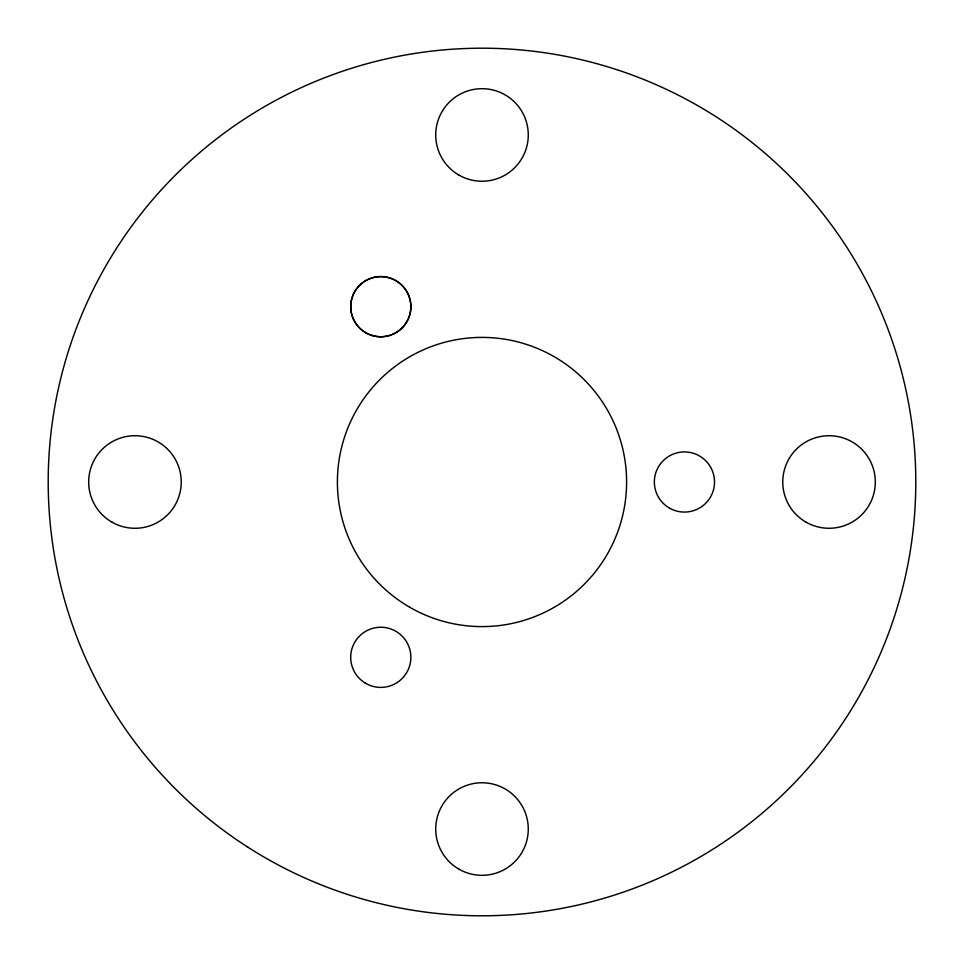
<?xml version="1.0" encoding="UTF-8"?>
<svg xmlns="http://www.w3.org/2000/svg" width="964" height="964" viewBox="0 0 964 964"><rect width="100%" height="100%" fill="white"/><g stroke="black" fill="none" stroke-linecap="round" stroke-linejoin="round"><path stroke-width="1.45" d="M248.097 847.332A433.8 433.8 0 0 0 915.342 501.895A433.8 433.8 0 0 0 282.56 96.761A433.8 433.8 0 0 0 248.097 847.332M409.543 607.139A144.6 144.6 0 0 0 626.6 482.181A144.6 144.6 0 0 0 409.857 356.68A144.6 144.6 0 0 0 409.543 607.139M111.824 522.078A46.272 46.272 0 0 0 181.232 482A46.272 46.272 0 0 0 111.824 441.922A46.272 46.272 0 0 0 111.824 522.078M458.864 869.118A46.272 46.272 0 0 0 528.272 829.04A46.272 46.272 0 0 0 458.864 788.962A46.272 46.272 0 0 0 458.864 869.118M364.886 682.849A30.077 30.077 0 0 0 410.845 658.316A30.077 30.077 0 0 0 366.621 630.781A30.077 30.077 0 0 0 364.886 682.849M365.344 332.496A30.077 30.077 0 0 0 410.857 307.142A30.077 30.077 0 0 0 366.163 280.391A30.077 30.077 0 0 0 365.344 332.496M410.857 307.142A30.077 30.077 0 0 0 366.151 280.404A30.077 30.077 0 0 0 365.356 332.484A30.077 30.077 0 0 0 410.869 307.13M458.864 175.038A46.272 46.272 0 0 0 528.272 134.96A46.272 46.272 0 0 0 458.864 94.882A46.272 46.272 0 0 0 458.864 175.038M669.402 508.052A30.077 30.077 0 0 0 714.517 482A30.077 30.077 0 0 0 669.402 455.948A30.077 30.077 0 0 0 669.402 508.052M805.904 522.078A46.272 46.272 0 0 0 875.312 482A46.272 46.272 0 0 0 805.904 441.922A46.272 46.272 0 0 0 805.904 522.078"/></g></svg>
